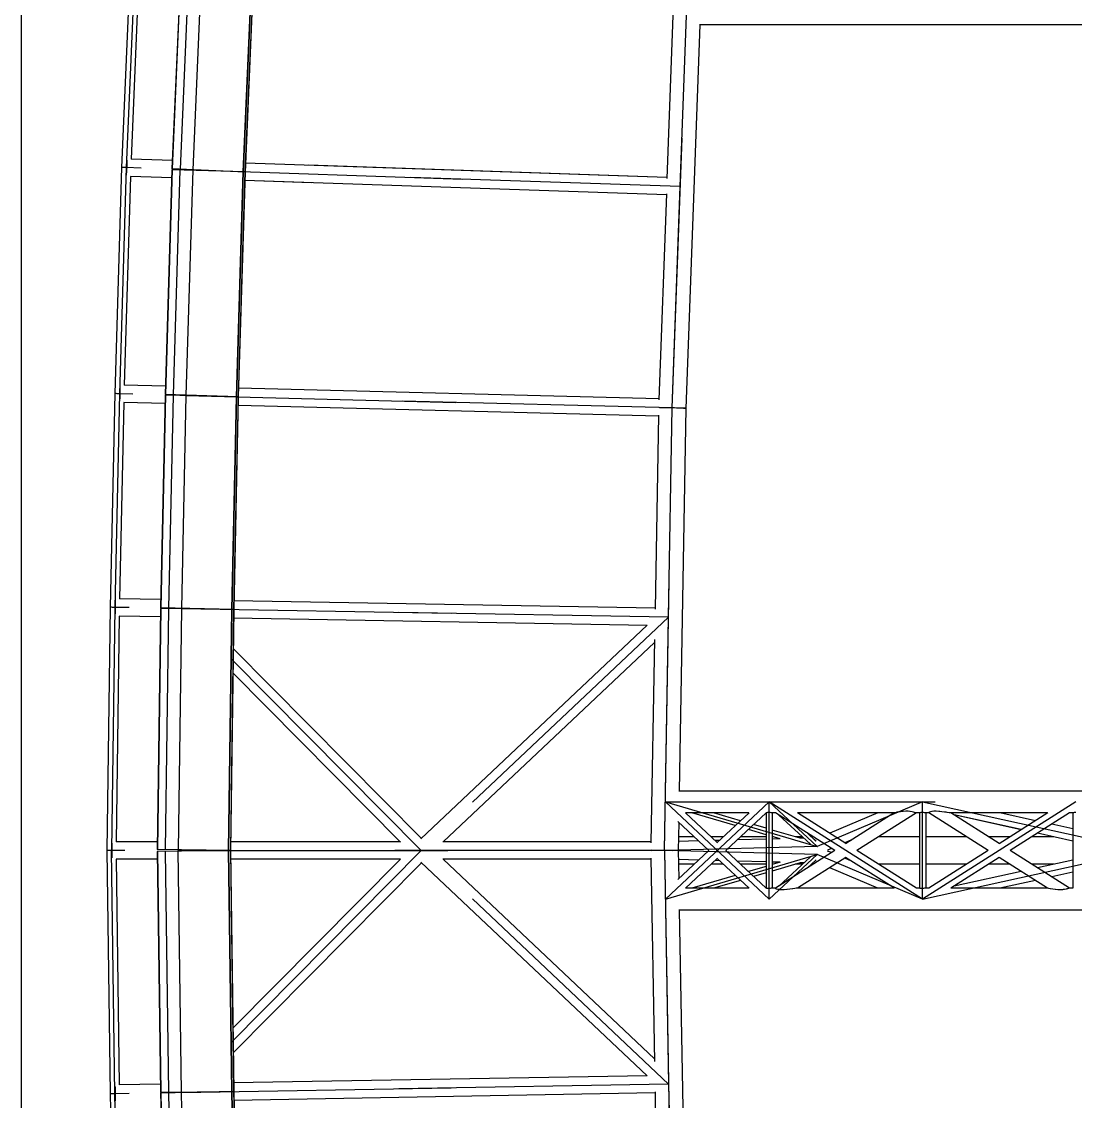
# Model space of a CAD drawing. Header units: millimetres. Extents: x 150209.93 to 150215.05, y 136675.65 to 136679.93.
# Drawn here: x 150209.9251 to 150210.3158, y 136677.7019 to 136678.102 of the extents above; entities that cross this region are included whole.
import ezdxf

# ---------------------------------------------------------------- set-up
doc = ezdxf.new("R2010")
doc.units = ezdxf.units.MM
doc.header["$LTSCALE"] = 0.25
doc.linetypes.add('CENTER', pattern=[50.8, 31.75, -6.35, 6.35, -6.35])
doc.linetypes.add('XKITLINE00', pattern=[0])

# ---------------------------------------------------------------- blocks, each defined once
blk = doc.blocks.new('çatıı')
at = {"color": 8, "linetype": 'XKITLINE00'}
for p, q in [((5188.7, 12514.8), (5170.3, 12085.8)), ((5282, 12508.8), (5263.6, 12083.2)), ((5282.4, 12508.8), (5264.1, 12083.2)), ((5296.8, 12508.2), (5278.5, 12082.5)), ((5413.9, 12503.1), (5395.6, 12077.5)), ((5417.2, 12502.9), (5398.9, 12077.4)), ((5417.3, 12503), (5399, 12077.3)), ((5204.8, 12497.9), (5187.7, 12101.2)), ((6194.8, 12447.4), (6180.9, 12065.3)), ((6242.1, 12350), (6216.2, 11639.3)), ((7574.7, 12350), (6241.2, 12350)), ((5170.3, 12085.7), (5157.7, 11666.8)), ((5179.6, 12085.4), (5170.3, 12085.8)), ((5171.4, 12085.6), (5170.3, 12085.7)), ((5172.7, 12085.6), (5171.4, 12085.6)), ((5171.7, 12085.6), (5171.4, 12085.6)), ((5174.5, 12085.5), (5172.7, 12085.6)), ((5173, 12085.6), (5172.7, 12085.6)), ((5176.5, 12085.5), (5174.5, 12085.5)), ((5174.7, 12085.5), (5174.5, 12085.5)), ((5178.7, 12085.4), (5176.5, 12085.5)), ((5176.6, 12085.5), (5176.5, 12085.5)), ((5177.6, 12085.5), (5177.6, 12085.4)), ((5177.6, 12085.4), (5177.6, 12085.4)), ((5177.7, 12085.4), (5177.7, 12085.4)), ((5177.7, 12085.4), (5177.7, 12085.4)), ((5179.6, 12085.4), (5178.7, 12085.4)), ((5179.7, 12085.4), (5179.5, 12082.2)), ((5179.6, 12085.4), (5179.5, 12082.3)), ((5179.6, 12098.5), (5179.6, 12098.4)), ((5179.6, 12098.4), (5179.7, 12096.4)), ((5179.7, 12088.4), (5179.6, 12085.4)), ((5179.7, 12099.1), (5179.7, 12098.8)), ((5179.7, 12098.8), (5179.8, 12096.8)), ((5179.7, 12096.4), (5179.8, 12094)), ((5179.8, 12091.3), (5179.7, 12088.4)), ((5179.8, 12088.5), (5179.7, 12085.4)), ((5179.8, 12096.8), (5179.8, 12094.3)), ((5179.8, 12094.3), (5179.8, 12091.6)), ((5179.8, 12094), (5179.8, 12091.3)), ((5179.8, 12091.6), (5179.8, 12088.5)), ((5264.3, 12098.6), (5187.7, 12101.3)), ((5399, 12077.3), (5263.6, 12083.2)), ((6180.9, 12067.3), (5399.7, 12094)), ((6180.9, 12067.3), (5516.6, 12090)), ((5186.6, 12069), (5175, 11682.4)), ((5178.8, 12072.4), (5178.7, 12072.3)), ((5178.8, 12072), (5178.7, 12071.6)), ((5179, 12074.4), (5178.8, 12072.4)), ((5179, 12074), (5178.8, 12072)), ((5179.2, 12076.7), (5179, 12074.4)), ((5179.2, 12076.4), (5179, 12074)), ((5179.4, 12079.4), (5179.2, 12076.7)), ((5179.4, 12079.2), (5179.2, 12076.4)), ((5179.5, 12082.3), (5179.4, 12079.4)), ((5179.5, 12082.2), (5179.4, 12079.2)), ((5263.1, 12066.4), (5186.6, 12069)), ((5263.6, 12081.4), (5251.1, 11664.9)), ((5264.1, 12081.4), (5251.6, 11664.9)), ((5399, 12077.4), (5263.6, 12081.4)), ((5278.4, 12081), (5266, 11664.5)), ((5395.6, 12077.5), (5383.2, 11661)), ((5398.9, 12077.4), (5386.4, 11660.9)), ((5399, 12077.4), (5386.5, 11660.9)), ((5398.9, 12077.4), (5398.9, 12077.4)), ((5398.9, 12077.4), (5398.9, 12077.4)), ((6179.8, 12035), (5398.5, 12061.7)), ((5522.3, 12057.5), (5398.5, 12061.7)), ((6179.8, 12037), (6165.9, 11655.1)), ((5251.6, 11680.5), (5175, 11682.5)), ((5157.7, 11666.7), (5149.2, 11271)), ((5166.1, 11666.5), (5157.7, 11666.8)), ((5158.9, 11666.7), (5157.7, 11666.7)), ((5160.2, 11666.7), (5158.9, 11666.7)), ((5161.9, 11666.6), (5160.2, 11666.7)), ((5162.1, 11666.6), (5161.9, 11666.6)), ((5166.1, 11666.5), (5161.9, 11666.6)), ((5164.1, 11666.6), (5164, 11666.6)), ((5165.1, 11666.6), (5165.1, 11666.6)), ((5165.1, 11666.6), (5165.1, 11666.6)), ((5165.1, 11666.6), (5165.1, 11666.6)), ((5165.1, 11666.6), (5165.1, 11666.6)), ((5167.1, 11666.5), (5166.1, 11666.5)), ((5167.1, 11666.5), (5166.1, 11666.5)), ((5167, 11663.5), (5166.9, 11660.6)), ((5167, 11663.4), (5166.9, 11660.3)), ((5167, 11680.3), (5167, 11680)), ((5167, 11680), (5167.1, 11677.9)), ((5167, 11679.7), (5167, 11679.5)), ((5167, 11679.5), (5167.1, 11677.6)), ((5167.1, 11666.5), (5167, 11663.4)), ((5167.1, 11666.5), (5167, 11663.5)), ((5167.1, 11677.9), (5167.2, 11675.5)), ((5167.1, 11677.6), (5167.2, 11675.2)), ((5167.2, 11669.7), (5167.1, 11666.5)), ((5167.2, 11669.6), (5167.1, 11666.5)), ((5167.2, 11675.5), (5167.2, 11672.7)), ((5167.2, 11675.2), (5167.2, 11672.5)), ((5167.2, 11672.7), (5167.2, 11669.7)), ((5167.2, 11672.5), (5167.2, 11669.6)), ((5251.1, 11663.8), (5242.6, 11269.8)), ((5251.6, 11663.8), (5243.1, 11269.8)), ((5386.5, 11660.9), (5251.1, 11664.9)), ((5386.5, 11660.9), (5251.1, 11663.8)), ((5265.9, 11663.5), (5257.4, 11269.5)), ((6166, 11657.1), (5387, 11677)), ((5166.5, 11655.5), (5166.3, 11653.6)), ((5166.5, 11655.1), (5166.3, 11653.1)), ((5166.3, 11653.6), (5166.3, 11653.4)), ((5166.3, 11653.1), (5166.3, 11652.8)), ((5174.2, 11650.2), (5166.3, 11286.7)), ((5166.7, 11657.9), (5166.5, 11655.5)), ((5166.7, 11657.6), (5166.5, 11655.1)), ((5166.9, 11660.6), (5166.7, 11657.9)), ((5166.9, 11660.3), (5166.7, 11657.6)), ((5250.7, 11648.2), (5174.2, 11650.2)), ((5383.2, 11661), (5374.6, 11267)), ((5386.4, 11660.9), (5377.9, 11266.9)), ((5386.5, 11660.9), (5378, 11266.9)), ((6165.1, 11624.8), (5386.2, 11644.8)), ((6165.1, 11624.8), (5386.2, 11644.8)), ((5386.4, 11660.9), (5386.4, 11660.9)), ((5386.4, 11660.9), (5386.4, 11660.9)), ((6165.1, 11626.8), (6158.8, 11267.4)), ((6190.8, 11640.3), (6167.3, 11641.1)), ((6190.8, 11640.3), (6167.3, 11640.7)), ((6186, 11640.5), (6186, 11640.4)), ((6186, 11640.4), (6186, 11640.4)), ((6186.1, 11640.4), (6186.1, 11640.4)), ((6186.1, 11640.4), (6186.1, 11640.4)), ((6194.8, 11640.2), (6190.8, 11640.3)), ((6198.6, 11640), (6190.8, 11640.3)), ((6198.6, 11640.1), (6194.8, 11640.2)), ((6202.3, 11640.1), (6198.6, 11640.1)), ((6202.3, 11639.9), (6198.6, 11640)), ((6205.7, 11640), (6202.3, 11640.1)), ((6205.7, 11639.7), (6202.3, 11639.9)), ((6216.2, 11639.8), (6203.7, 10930.6)), ((6208.7, 11640), (6205.7, 11640)), ((6208.7, 11639.6), (6205.7, 11639.7)), ((6211.3, 11639.5), (6208.7, 11639.6)), ((6211.3, 11639.9), (6208.8, 11640)), ((6213.4, 11639.9), (6211.3, 11639.9)), ((6213.4, 11639.4), (6211.3, 11639.5)), ((6214.9, 11639.9), (6213.4, 11639.9)), ((6214.9, 11639.4), (6213.4, 11639.4)), ((6215.9, 11639.8), (6214.9, 11639.9)), ((6215.9, 11639.4), (6214.9, 11639.4)), ((6216.2, 11639.8), (6215.9, 11639.8)), ((6216.2, 11639.3), (6215.9, 11639.4)), ((5158.3, 11284.5), (5158.4, 11284.2)), ((5158.3, 11283.9), (5158.3, 11283.7)), ((5158.3, 11283.7), (5158.5, 11281.8)), ((5158.4, 11284.2), (5158.5, 11282.2)), ((5242.9, 11285.4), (5166.3, 11286.8)), ((6158.9, 11269.4), (5378.4, 11283.1)), ((5149.2, 11270.9), (5143, 10820.4)), ((5157.6, 11270.8), (5149.2, 11271)), ((5151.6, 11270.9), (5149.2, 11270.9)), ((5153.4, 11270.8), (5151.6, 11270.9)), ((5155.4, 11270.8), (5153.4, 11270.8)), ((5157.6, 11270.8), (5155.4, 11270.8)), ((5156.6, 11270.8), (5156.6, 11270.8)), ((5156.6, 11270.8), (5156.6, 11270.8)), ((5156.6, 11270.8), (5156.6, 11270.8)), ((5156.6, 11270.8), (5156.6, 11270.8)), ((5158.6, 11270.8), (5157.6, 11270.8)), ((5158.6, 11270.8), (5157.6, 11270.8)), ((5158.4, 11264.8), (5158.2, 11262.1)), ((5158.4, 11264.6), (5158.3, 11261.8)), ((5158.5, 11267.7), (5158.4, 11264.8)), ((5158.5, 11267.6), (5158.4, 11264.6)), ((5158.5, 11282.2), (5158.6, 11279.7)), ((5158.5, 11281.8), (5158.5, 11279.4)), ((5158.5, 11279.4), (5158.6, 11276.7)), ((5158.6, 11270.8), (5158.5, 11267.6)), ((5158.6, 11270.8), (5158.5, 11267.7)), ((5158.6, 11279.7), (5158.6, 11277)), ((5158.6, 11277), (5158.6, 11273.9)), ((5158.6, 11276.7), (5158.6, 11273.8)), ((5158.6, 11273.9), (5158.6, 11270.8)), ((5158.6, 11273.8), (5158.6, 11270.8)), ((5242.6, 11268.8), (5236.4, 10822.1)), ((5243, 11268.8), (5236.9, 10822.1)), ((5378, 11266.9), (5242.6, 11269.8)), ((5378, 11266.9), (5242.6, 11268.8)), ((5257.4, 11268.6), (5251.3, 10821.9)), ((5374.6, 11267), (5368.5, 10820.3)), ((5377.9, 11266.9), (5371.8, 10820.3)), ((5378, 11266.9), (5371.9, 10820.2)), ((5377.9, 11266.9), (5377.9, 11266.9)), ((5377.9, 11266.9), (5377.9, 11266.9)), ((5158.1, 11259.7), (5157.9, 11257.8)), ((5158.1, 11259.4), (5157.9, 11257.4)), ((5157.9, 11257.8), (5157.9, 11257.6)), ((5157.9, 11257.4), (5157.9, 11257)), ((5158.2, 11262.1), (5158.1, 11259.7)), ((5158.3, 11261.8), (5158.1, 11259.4)), ((5165.8, 11254.5), (5160, 10836.4)), ((5242.3, 11253.2), (5165.8, 11254.5)), ((6144.1, 11237.3), (5377.8, 11250.8)), ((6144.4, 11237.7), (5725, 10841.9)), ((6157.8, 11205.8), (5766.3, 10836.4)), ((6157.9, 11211.3), (6151.2, 10834.5)), ((5377, 11194.8), (5726, 10842.8)), ((5376.4, 11149.5), (5687.2, 10836.1)), ((7574.7, 10930.6), (6202.7, 10930.6)), ((6332.8, 10890), (6215.4, 10890)), ((6274.2, 10835.2), (6215.6, 10890)), ((6307.6, 10866.4), (6227, 10890)), ((6307.6, 10866.4), (6227, 10890)), ((6317.3, 10875.4), (6267.5, 10890)), ((6333.1, 10890.2), (6273.4, 10834.4)), ((6364.8, 10890), (6290.2, 10820.3)), ((6364.8, 10890), (6364.5, 10890)), ((6365.1, 10890.2), (6364.8, 10890)), ((6364.8, 10890.1), (6364.8, 10750.4)), ((6364.8, 10890), (6364.8, 10750.5)), ((6365.3, 10890.2), (6365.1, 10890.2)), ((6365.9, 10890.4), (6365.3, 10890.2)), ((6367.2, 10890.7), (6365.9, 10890.4)), ((6368.7, 10890.8), (6367.2, 10890.7)), ((6370.5, 10890.7), (6368.7, 10890.8)), ((6372.3, 10890.5), (6370.5, 10890.7)), ((6373.9, 10890.2), (6372.3, 10890.5)), ((6375.1, 10890), (6373.9, 10890.2)), ((6375.9, 10889.9), (6375.1, 10890)), ((6376, 10889.9), (6375.9, 10889.9)), ((6382.1, 10890), (6376, 10890)), ((6376.2, 10890), (6376, 10889.9)), ((6376.2, 10890), (6376.2, 10750.6)), ((6376.2, 10890), (6376.2, 10750.6)), ((6492.1, 10820.3), (6381.8, 10890.1)), ((6446.8, 10831.9), (6388.4, 10886)), ((6602.2, 10890), (6422.7, 10890)), ((6512.6, 10833.2), (6423, 10890)), ((6571.6, 10890), (6482.5, 10852.3)), ((6602.3, 10890), (6512, 10832.9)), ((6643.1, 10890), (6533, 10820.3)), ((6602.9, 10890.2), (6602.3, 10890)), ((6603.4, 10890.4), (6602.9, 10890.2)), ((6605.9, 10890.9), (6603.4, 10890.4)), ((6607.1, 10891.1), (6605.9, 10890.9)), ((6609.6, 10891.7), (6607.1, 10891.1)), ((6614, 10892.3), (6609.6, 10891.7)), ((6617, 10892.6), (6614, 10892.3)), ((6618.7, 10892.8), (6617, 10892.6)), ((6623.5, 10893.1), (6618.7, 10892.8)), ((6627.9, 10893), (6623.5, 10893.1)), ((6631.2, 10892.6), (6627.9, 10893)), ((6631.8, 10892.6), (6631.2, 10892.6)), ((6635.2, 10892), (6631.8, 10892.6)), ((6637.8, 10891.3), (6635.2, 10892)), ((6638.1, 10891.1), (6637.8, 10891.3)), ((6640, 10890.7), (6638.1, 10891.1)), ((6641.1, 10890.2), (6640, 10890.7)), ((6641.5, 10890.1), (6641.1, 10890.2)), ((6642.6, 10889.9), (6641.5, 10890.1)), ((6649, 10890), (6642.4, 10890)), ((6643, 10890), (6642.6, 10889.9)), ((6642.6, 10889.9), (6642.6, 10889.9)), ((6649.2, 10890.2), (6649, 10890)), ((6649, 10890.1), (6649, 10750.4)), ((6649, 10890), (6649, 10750.5)), ((6649.5, 10890.2), (6649.2, 10890.2)), ((6650.1, 10890.4), (6649.5, 10890.2)), ((6651.3, 10890.7), (6650.1, 10890.4)), ((6652.9, 10890.8), (6651.3, 10890.7)), ((6654.7, 10890.7), (6652.9, 10890.8)), ((6656.4, 10890.5), (6654.7, 10890.7)), ((6658, 10890.2), (6656.4, 10890.5)), ((6659.3, 10890), (6658, 10890.2)), ((6660.1, 10889.9), (6659.3, 10890)), ((6666.4, 10890), (6660.1, 10890)), ((6660.3, 10890), (6660.1, 10889.9)), ((6660.1, 10889.9), (6660.1, 10889.9)), ((6660.4, 10890), (6660.4, 10750.6)), ((6660.4, 10890), (6660.4, 10750.6)), ((6666.4, 10890.2), (6666.2, 10890.1)), ((6666.4, 10889.9), (6666.2, 10890.1)), ((6666.5, 10890.7), (6666.4, 10890.2)), ((6776.4, 10820.3), (6666.4, 10889.9)), ((6667.5, 10891.1), (6666.5, 10890.7)), ((6667.6, 10891.3), (6667.5, 10891.1)), ((6669.4, 10892), (6667.6, 10891.3)), ((6672.1, 10892.6), (6669.4, 10892)), ((6672.6, 10892.6), (6672.1, 10892.6)), ((6675.6, 10893), (6672.6, 10892.6)), ((6679.9, 10893.1), (6675.6, 10893)), ((6685, 10892.8), (6679.9, 10893.1)), ((6686.9, 10892.6), (6685, 10892.8)), ((6690.2, 10892.3), (6686.9, 10892.6)), ((6695.3, 10891.7), (6690.2, 10892.3)), ((6698.5, 10891.1), (6695.3, 10891.7)), ((6700, 10890.9), (6698.5, 10891.1)), ((6703.7, 10890.4), (6700, 10890.9)), ((6704.5, 10890.2), (6703.7, 10890.4)), ((6706.1, 10890), (6704.5, 10890.2)), ((6707, 10889.9), (6706.1, 10890)), ((6886.4, 10890), (6706.4, 10890)), ((6707.2, 10889.9), (6707, 10889.9)), ((6707.2, 10889.9), (6707.1, 10890)), ((6796.7, 10833.2), (6707.2, 10889.9)), ((6837.4, 10859), (6712.9, 10886.3)), ((6837.4, 10858.9), (6712.9, 10886.3)), ((6886.5, 10890), (6796.5, 10833)), ((6863.7, 10875.6), (6798.1, 10890)), ((6927.2, 10890), (6817.1, 10820.3)), ((6933.1, 10890), (6926.9, 10890)), ((6933.4, 10890.2), (6933.1, 10890)), ((6933.1, 10890.1), (6933.1, 10750.4)), ((6933.1, 10890), (6933.1, 10750.4)), ((6933.6, 10890.2), (6933.4, 10890.2)), ((6934.2, 10890.4), (6933.6, 10890.2)), ((6935.5, 10890.7), (6934.2, 10890.4)), ((6937.1, 10890.8), (6935.5, 10890.7)), ((6938.8, 10890.7), (6937.1, 10890.8)), ((6258.3, 10820.3), (6200.8, 10874)), ((6202.7, 10872.2), (6201.8, 10820.3)), ((6364.8, 10861.5), (6341.6, 10868.3)), ((6933.1, 10860.3), (6893.9, 10868.9)), ((6231.1, 10845.7), (6202.2, 10845.7)), ((6285.5, 10845.7), (6263, 10845.7)), ((6364.8, 10845.7), (6317.4, 10845.7)), ((6364.8, 10849.6), (6331.9, 10859.3)), ((6364.8, 10849.6), (6331.9, 10859.3)), ((6427.9, 10843), (6376.2, 10858.1)), ((6390.8, 10842), (6376.2, 10846.3)), ((6390.8, 10842), (6376.2, 10846.3)), ((6378.3, 10845.7), (6376.2, 10845.7)), ((6431.9, 10845.7), (6418.8, 10845.7)), ((6434.6, 10843.2), (6427.8, 10843)), ((6457.5, 10837.4), (6441.1, 10852.6)), ((6457, 10837.9), (6441.3, 10852.5)), ((6452, 10845.7), (6448.6, 10845.7)), ((6649, 10845.7), (6573.1, 10845.7)), ((6736.3, 10845.7), (6660.4, 10845.7)), ((6816.5, 10845.7), (6777, 10845.7)), ((6897.8, 10845.7), (6857.2, 10845.7)), ((6933.1, 10837.9), (6867.7, 10852.3)), ((6933.1, 10837.9), (6867.7, 10852.3)), ((5151.9, 10834.1), (5152, 10833.6)), ((5151.9, 10833.1), (5152, 10832.5)), ((5151.9, 10833.1), (5152, 10831.8)), ((5152, 10833.6), (5152, 10833.1)), ((5152, 10833.1), (5152, 10832.7)), ((5152, 10832.7), (5152.1, 10832.4)), ((5152, 10832.5), (5152.1, 10830.5)), ((5152, 10831.8), (5152.2, 10829.6)), ((5152.1, 10832.4), (5152.1, 10831.6)), ((5152.1, 10831.6), (5152.2, 10831)), ((5152.1, 10830.5), (5152.2, 10828)), ((5152.2, 10831), (5152.2, 10830.5)), ((5152.2, 10830.5), (5152.2, 10830.1)), ((5152.2, 10830.1), (5152.2, 10829.2)), ((5152.2, 10829.6), (5152.3, 10827.1)), ((5152.2, 10829.2), (5152.3, 10828.4)), ((5152.2, 10828), (5152.3, 10825.3)), ((5152.3, 10828.4), (5152.3, 10827.9)), ((5152.3, 10827.9), (5152.3, 10827.4)), ((5152.3, 10827.4), (5152.3, 10826.4)), ((5152.3, 10827.1), (5152.3, 10824.2)), ((5152.3, 10826.4), (5152.4, 10825.5)), ((5152.3, 10825.3), (5152.4, 10822.3)), ((5152.3, 10824.2), (5152.4, 10821.2)), ((5152.4, 10825.5), (5152.4, 10824.9)), ((5152.4, 10824.9), (5152.4, 10824.4)), ((5152.4, 10824.4), (5152.4, 10823.4)), ((5152.4, 10823.4), (5152.4, 10822.4)), ((5152.4, 10822.4), (5152.4, 10821.9)), ((5152.4, 10822.3), (5152.4, 10819.3)), ((5236.6, 10836.4), (5160, 10836.4)), ((5686.9, 10836.4), (5372.1, 10836.4)), ((6151.3, 10836.4), (5765.7, 10836.4)), ((6239.3, 10838), (6202.1, 10837)), ((6278.4, 10839), (6270.4, 10838.8)), ((6364.8, 10841.3), (6311.2, 10839.9)), ((6390.7, 10842), (6376.2, 10841.6)), ((6486, 10824.2), (6478.7, 10821.1)), ((6486, 10824.1), (6480.5, 10821.8)), ((6523.1, 10839.9), (6510.5, 10834.6)), ((6522.7, 10839.6), (6510.6, 10834.5)), ((5151.4, 10820.3), (5143, 10820.4)), ((5151.4, 10820.3), (5143, 10820.2)), ((5143, 10820.2), (5149.2, 10369.6)), ((5150.4, 10820.3), (5150.4, 10820.3)), ((5150.4, 10820.3), (5150.4, 10820.3)), ((5150.4, 10820.3), (5150.4, 10820.3)), ((5150.4, 10820.3), (5150.4, 10820.3)), ((5152.4, 10820.3), (5151.4, 10820.3)), ((5152.4, 10820.3), (5151.4, 10820.3)), ((5152, 10808.7), (5151.9, 10807.4)), ((5152, 10808), (5151.9, 10807.4)), ((5152, 10806.9), (5151.9, 10806.5)), ((5152.2, 10810.9), (5152, 10808.7)), ((5152.1, 10810.1), (5152, 10808)), ((5152.1, 10808.2), (5152, 10807.8)), ((5152, 10807.8), (5152, 10807.4)), ((5152, 10807.4), (5152, 10806.9)), ((5152.2, 10812.5), (5152.1, 10810.1)), ((5152.2, 10809.6), (5152.1, 10808.9)), ((5152.1, 10808.9), (5152.1, 10808.2)), ((5152.3, 10815.3), (5152.2, 10812.5)), ((5152.3, 10813.5), (5152.2, 10810.9)), ((5152.3, 10812.2), (5152.2, 10811.3)), ((5152.2, 10811.3), (5152.2, 10810.5)), ((5152.2, 10810.5), (5152.2, 10810.1)), ((5152.2, 10810.1), (5152.2, 10809.6)), ((5152.4, 10819.3), (5152.3, 10816.3)), ((5152.4, 10818.2), (5152.3, 10815.3)), ((5152.3, 10816.3), (5152.3, 10813.5)), ((5152.4, 10815), (5152.3, 10814.1)), ((5152.3, 10814.1), (5152.3, 10813.2)), ((5152.3, 10813.2), (5152.3, 10812.7)), ((5152.3, 10812.7), (5152.3, 10812.2)), ((5152.4, 10821.9), (5152.4, 10821.3)), ((5152.4, 10821.3), (5152.4, 10820.3)), ((5152.4, 10821.2), (5152.4, 10818.2)), ((5152.4, 10820.3), (5152.4, 10819.3)), ((5152.4, 10819.3), (5152.4, 10818.7)), ((5152.4, 10818.7), (5152.4, 10818.1)), ((5152.4, 10818.1), (5152.4, 10817.1)), ((5152.4, 10817.1), (5152.4, 10816.1)), ((5152.4, 10816.1), (5152.4, 10815.6)), ((5152.4, 10815.6), (5152.4, 10815)), ((5236.6, 10804.2), (5160, 10804.2)), ((5160, 10804.2), (5165.8, 10386)), ((5371.8, 10820.2), (5236.4, 10822.1)), ((5371.8, 10820.3), (5236.4, 10818.5)), ((5236.4, 10818.5), (5242.6, 10371.8)), ((5236.9, 10818.5), (5243, 10371.8)), ((5251.3, 10818.7), (5257.4, 10372)), ((5368.5, 10820.3), (5374.6, 10373.6)), ((5371.8, 10820.3), (5371.8, 10820.2)), ((5371.9, 10820.3), (5371.8, 10820.3)), ((5371.8, 10820.3), (5371.8, 10820.3)), ((5371.9, 10820.2), (5371.8, 10820.2)), ((5371.8, 10820.2), (5377.9, 10373.7)), ((5371.9, 10820.3), (5378, 10373.6)), ((5686.9, 10804.1), (5372.1, 10804.1)), ((5687.2, 10804.4), (5376.4, 10491)), ((5720.8, 10820.3), (5720.7, 10820.3)), ((5720.7, 10820.3), (5720.8, 10820.2)), ((5720.8, 10820.3), (5720.9, 10820.3)), ((5720.9, 10820.3), (5720.8, 10820.2)), ((6151.3, 10804.1), (5765.7, 10804.1)), ((6157.8, 10434.7), (5766.3, 10804.1)), ((6151.2, 10806.1), (6157.9, 10429.3)), ((6180.4, 10820.2), (6152.9, 10820.7)), ((6180.4, 10820.3), (6152.9, 10819.9)), ((6171.6, 10820.4), (6171.6, 10820.3)), ((6171.6, 10820.3), (6171.6, 10820.2)), ((6171.7, 10820.4), (6171.7, 10820.2)), ((6171.7, 10820.4), (6171.7, 10820.2)), ((6184.2, 10820.4), (6180.4, 10820.3)), ((6184.2, 10820.1), (6180.4, 10820.2)), ((6187.9, 10820.5), (6184.2, 10820.4)), ((6187.9, 10820.1), (6184.2, 10820.1)), ((6191.3, 10820.5), (6187.9, 10820.5)), ((6191.3, 10820), (6187.9, 10820.1)), ((6258.3, 10820.3), (6200.8, 10766.5)), ((6201.8, 10820.3), (6202.7, 10768.3)), ((6239.3, 10802.6), (6202.1, 10803.5)), ((6274.2, 10805.4), (6215.6, 10750.6)), ((6333.1, 10750.3), (6273.4, 10806.2)), ((6364.8, 10750.6), (6290.2, 10820.3)), ((6492.1, 10820.3), (6382, 10750.5)), ((6446.8, 10808.7), (6388.4, 10754.5)), ((6512.6, 10807.3), (6423, 10750.6)), ((6457.5, 10803.1), (6441.1, 10788)), ((6457, 10802.6), (6441.3, 10788.1)), ((6486, 10816.4), (6478.7, 10819.4)), ((6486, 10816.4), (6480.5, 10818.8)), ((6523.1, 10800.7), (6510.5, 10806)), ((6522.7, 10800.9), (6510.6, 10806)), ((6602.4, 10750.4), (6512, 10807.7)), ((6643.1, 10750.6), (6533, 10820.3)), ((6776.4, 10820.3), (6666.2, 10750.5)), ((6796.7, 10807.4), (6707.1, 10750.6)), ((6886.3, 10750.6), (6796.5, 10807.5)), ((6927.1, 10750.6), (6817.1, 10820.3)), ((6933.1, 10802.6), (6867.7, 10788.3)), ((6933.1, 10802.6), (6867.7, 10788.2)), ((5726, 10797.7), (5377, 10445.8)), ((6144.4, 10402.9), (5725, 10798.7)), ((6231.1, 10794.9), (6202.2, 10794.9)), ((6285.5, 10794.9), (6263, 10794.9)), ((6278.4, 10801.5), (6270.4, 10801.7)), ((6364.8, 10799.2), (6311.2, 10800.6)), ((6364.8, 10794.9), (6317.4, 10794.9)), ((6364.8, 10790.9), (6331.9, 10781.3)), ((6364.8, 10790.9), (6331.9, 10781.3)), ((6390.7, 10798.5), (6376.2, 10798.9)), ((6390.8, 10798.5), (6376.2, 10794.3)), ((6390.8, 10798.5), (6376.2, 10794.3)), ((6427.9, 10797.6), (6376.2, 10782.4)), ((6378.3, 10794.9), (6376.2, 10794.9)), ((6431.9, 10794.9), (6418.8, 10794.9)), ((6434.6, 10797.4), (6427.8, 10797.5)), ((6452, 10794.9), (6448.6, 10794.9)), ((6571.6, 10750.6), (6482.5, 10788.3)), ((6649, 10794.9), (6573.1, 10794.9)), ((6736.3, 10794.9), (6660.4, 10794.9)), ((6816.5, 10794.9), (6777, 10794.9)), ((6897.8, 10794.9), (6857.2, 10794.9)), ((6307.6, 10774.2), (6227, 10750.6)), ((6307.6, 10774.2), (6227, 10750.6)), ((6317.3, 10765.1), (6267.5, 10750.6)), ((6364.8, 10779.1), (6341.6, 10772.3)), ((6837.4, 10781.6), (6712.9, 10754.3)), ((6837.4, 10781.6), (6712.9, 10754.2)), ((6863.7, 10765), (6798.1, 10750.6)), ((6933.1, 10780.2), (6893.9, 10771.6)), ((6332.8, 10750.6), (6215.4, 10750.6)), ((6364.8, 10750.6), (6364.5, 10750.6)), ((6365.1, 10750.4), (6364.8, 10750.5)), ((6365.3, 10750.4), (6365.1, 10750.4)), ((6365.9, 10750.1), (6365.3, 10750.4)), ((6367.2, 10749.9), (6365.9, 10750.1)), ((6368.7, 10749.8), (6367.2, 10749.9)), ((6370.5, 10749.8), (6368.7, 10749.8)), ((6372.3, 10750), (6370.5, 10749.8)), ((6373.9, 10750.4), (6372.3, 10750)), ((6375.1, 10750.5), (6373.9, 10750.4)), ((6375.9, 10750.7), (6375.1, 10750.5)), ((6376, 10750.7), (6375.9, 10750.7)), ((6376.2, 10750.6), (6376, 10750.7)), ((6382.1, 10750.6), (6376, 10750.6)), ((6382.2, 10750.4), (6382, 10750.5)), ((6382.2, 10750.4), (6382.1, 10750.2)), ((6382.8, 10749.6), (6382.1, 10750.2)), ((6383.4, 10749.4), (6382.8, 10749.6)), ((6384.2, 10748.9), (6383.4, 10749.4)), ((6386.5, 10748.2), (6384.2, 10748.9)), ((6388.6, 10747.9), (6386.5, 10748.2)), ((6389.6, 10747.7), (6388.6, 10747.9)), ((6393.5, 10747.4), (6389.6, 10747.7)), ((6398.2, 10747.5), (6393.5, 10747.4)), ((6402.9, 10747.9), (6398.2, 10747.5)), ((6403.5, 10748), (6402.9, 10747.9)), ((6408.7, 10748.5), (6403.5, 10748)), ((6413.7, 10749.3), (6408.7, 10748.5)), ((6414.4, 10749.4), (6413.7, 10749.3)), ((6417.8, 10749.9), (6414.4, 10749.4)), ((6420.3, 10750.4), (6417.8, 10749.9)), ((6420.9, 10750.4), (6420.3, 10750.4)), ((6422.7, 10750.6), (6420.9, 10750.4)), ((6602.2, 10750.6), (6422.3, 10750.6)), ((6422.9, 10750.7), (6422.7, 10750.6)), ((6422.9, 10750.7), (6422.9, 10750.6)), ((6649, 10750.6), (6642.8, 10750.6)), ((6649.2, 10750.4), (6649, 10750.5)), ((6649.5, 10750.4), (6649.2, 10750.4)), ((6650.1, 10750.1), (6649.5, 10750.4)), ((6651.3, 10749.9), (6650.1, 10750.1)), ((6652.9, 10749.8), (6651.3, 10749.9)), ((6654.7, 10749.8), (6652.9, 10749.8)), ((6656.4, 10750), (6654.7, 10749.8)), ((6658, 10750.4), (6656.4, 10750)), ((6659.3, 10750.5), (6658, 10750.4)), ((6660.1, 10750.7), (6659.3, 10750.5)), ((6660.3, 10750.6), (6660.1, 10750.7)), ((6660.1, 10750.7), (6660.1, 10750.7)), ((6666.3, 10750.6), (6660.1, 10750.6)), ((6886.4, 10750.6), (6706.9, 10750.6)), ((6886.8, 10750.4), (6886.3, 10750.6)), ((6887.1, 10750.4), (6886.8, 10750.4)), ((6888.7, 10749.9), (6887.1, 10750.4)), ((6891.2, 10749.4), (6888.7, 10749.9)), ((6891.7, 10749.3), (6891.2, 10749.4)), ((6895.9, 10748.5), (6891.7, 10749.3)), ((6900.4, 10748), (6895.9, 10748.5)), ((6901, 10747.9), (6900.4, 10748)), ((6905.3, 10747.5), (6901, 10747.9)), ((6909.9, 10747.4), (6905.3, 10747.5)), ((6914.1, 10747.7), (6909.9, 10747.4)), ((6915.2, 10747.9), (6914.1, 10747.7)), ((6917.7, 10748.2), (6915.2, 10747.9)), ((6920.7, 10748.9), (6917.7, 10748.2)), ((6922.1, 10749.4), (6920.7, 10748.9)), ((6923.1, 10749.6), (6922.1, 10749.4)), ((6925, 10750.2), (6923.1, 10749.6)), ((6925.2, 10750.4), (6925, 10750.2)), ((6926.3, 10750.5), (6925.2, 10750.4)), ((6926.8, 10750.7), (6926.3, 10750.5)), ((6933.1, 10750.6), (6926.5, 10750.6)), ((6927.1, 10750.6), (6926.8, 10750.7)), ((6927.1, 10750.6), (6927.1, 10750.6)), ((7574.7, 10710), (6202.7, 10710)), ((6203.7, 10710), (6216.2, 10000.7)), ((6144.1, 10403.2), (5377.8, 10389.8)), ((5157.9, 10383.5), (5157.9, 10383.2)), ((5157.9, 10383.2), (5158.1, 10381.2)), ((5157.9, 10382.9), (5157.9, 10382.7)), ((5157.9, 10382.7), (5158.1, 10380.8)), ((5242.3, 10387.4), (5165.8, 10386.1)), ((5158.6, 10369.8), (5149.2, 10369.6)), ((5149.2, 10369.6), (5157.7, 9973.8)), ((5149.5, 10369.6), (5149.2, 10369.6)), ((5151.6, 10369.7), (5149.5, 10369.6)), ((5153.6, 10369.7), (5151.6, 10369.7)), ((5151.9, 10369.7), (5151.6, 10369.7)), ((5158.6, 10369.8), (5153.4, 10369.7)), ((5156.6, 10369.7), (5156.6, 10369.7)), ((5156.6, 10369.7), (5156.6, 10369.7)), ((5156.6, 10369.7), (5156.6, 10369.7)), ((5156.6, 10369.7), (5156.6, 10369.7)), ((5158.1, 10381.2), (5158.3, 10378.7)), ((5158.1, 10380.8), (5158.2, 10378.4)), ((5158.2, 10378.4), (5158.4, 10375.7)), ((5158.3, 10378.7), (5158.4, 10376)), ((5158.4, 10376), (5158.5, 10372.9)), ((5158.4, 10375.7), (5158.5, 10372.8)), ((5158.5, 10372.9), (5158.6, 10369.8)), ((5158.5, 10372.8), (5158.6, 10369.8)), ((5158.6, 10363.8), (5158.5, 10361.1)), ((5158.6, 10369.8), (5158.6, 10366.6)), ((5158.6, 10369.8), (5158.6, 10366.7)), ((5158.6, 10366.7), (5158.6, 10363.8)), ((5158.6, 10366.6), (5158.6, 10363.6)), ((5158.6, 10363.6), (5158.6, 10360.8)), ((5378, 10373.7), (5242.6, 10370.7)), ((5378, 10373.6), (5242.6, 10371.8)), ((5242.6, 10370.7), (5251.1, 9976.7)), ((5243.1, 10370.8), (5251.6, 9976.7)), ((5257.4, 10371.1), (5265.9, 9977.1)), ((5374.6, 10373.6), (5383.2, 9979.6)), ((5377.9, 10373.7), (5377.9, 10373.6)), ((5377.9, 10373.6), (5386.4, 9979.7)), ((5377.9, 10373.6), (5377.9, 10373.6)), ((5378, 10373.7), (5386.5, 9979.7)), ((6158.9, 10371.2), (5378.4, 10357.5)), ((6158.8, 10373.2), (6165.1, 10013.8)), ((5158.5, 10358.7), (5158.3, 10356.8)), ((5158.3, 10356.8), (5158.3, 10356.6)), ((5158.4, 10356.3), (5158.3, 10356)), ((5158.5, 10358.4), (5158.4, 10356.3)), ((5158.5, 10361.1), (5158.5, 10358.7)), ((5158.6, 10360.8), (5158.5, 10358.4))]:
    blk.add_line(p, q, dxfattribs=at)
at = {"color": 8, "linetype": 'CENTER'}
for p, q in [((5197.1, 12514.5), (5178.7, 12085.4)), ((5320.5, 12507.9), (5302.1, 12081.2)), ((5395.6, 12077.5), (5413.9, 12503.1)), ((6190.8, 11640.3), (6220.7, 12460.3)), ((6190.8, 11640.3), (6220.7, 12460.3)), ((6205.7, 12050.3), (6220.7, 12460.3)), ((5178.7, 12085.4), (5166.1, 11666.5)), ((6205.7, 12050.3), (5178.7, 12085.4)), ((5302.1, 12081.2), (5289.6, 11663.4)), ((5302.1, 12081.2), (6205.7, 12050.3)), ((5383.2, 11661), (5395.6, 12077.5)), ((6190.8, 11640.3), (6205.7, 12050.3)), ((5166.1, 11666.5), (5157.6, 11270.8)), ((6190.8, 11640.3), (5166.1, 11666.5)), ((5289.6, 11663.4), (5281.1, 11268.6)), ((5289.6, 11663.4), (6190.8, 11640.3)), ((5374.6, 11267), (5383.2, 11661)), ((6176.4, 10820.3), (6190.8, 11640.3)), ((6176.4, 10820.3), (6190.8, 11640.3)), ((6184, 11252.8), (6190.8, 11640.3)), ((5157.6, 11270.8), (5151.4, 10820.3)), ((6184, 11252.8), (5157.6, 11270.8)), ((5281.1, 11268.6), (5274.9, 10820.3)), ((5725.6, 10820.3), (5281.1, 11268.6)), ((5281.1, 11268.6), (6184, 11252.8)), ((5368.5, 10820.3), (5374.6, 11267)), ((6184, 11252.8), (5725.6, 10820.3)), ((6176.4, 10820.3), (6184, 11252.8)), ((6178, 10910.3), (6459.6, 10827.8)), ((6178, 10910.3), (6459.6, 10827.8)), ((6370.5, 10730.3), (6178, 10910.3)), ((6370.5, 10910.3), (6178, 10730.3)), ((6178, 10910.3), (7574.7, 10910.3)), ((6654.7, 10730.3), (6370.5, 10910.3)), ((6370.5, 10910.3), (6459.6, 10827.8)), ((6370.5, 10910.3), (6459.6, 10827.8)), ((6370.5, 10730.3), (6370.5, 10910.3)), ((6654.7, 10910.3), (6459.6, 10827.8)), ((6654.7, 10910.3), (6459.6, 10827.8)), ((6654.7, 10730.3), (6654.7, 10910.3)), ((6654.7, 10910.3), (7030.3, 10827.8)), ((6938.8, 10910.3), (6654.7, 10730.3)), ((6459.6, 10827.8), (6178, 10820.3)), ((6176.4, 10820.3), (5151.4, 10820.3)), ((6176.4, 10820.3), (5151.4, 10820.3)), ((5157.6, 10369.8), (5151.4, 10820.3)), ((5274.9, 10820.3), (6176.4, 10820.3)), ((5274.9, 10820.3), (6176.4, 10820.3)), ((5281.1, 10371.9), (5274.9, 10820.3)), ((5725.6, 10820.3), (5281.1, 10371.9)), ((5374.6, 10373.6), (5368.5, 10820.3)), ((6184, 10387.8), (5725.6, 10820.3)), ((6176.4, 10820.3), (6190.8, 10000.3)), ((6176.4, 10820.3), (6190.8, 10000.3)), ((6176.4, 10820.3), (6184, 10387.8)), ((6459.6, 10812.8), (6178, 10820.3)), ((6178, 10730.3), (6459.6, 10812.8)), ((6178, 10730.3), (6459.6, 10812.8)), ((6370.5, 10730.3), (6459.6, 10812.8)), ((6370.5, 10730.3), (6459.6, 10812.8)), ((6654.7, 10730.3), (6459.6, 10812.8)), ((6654.7, 10730.3), (6459.6, 10812.8)), ((6654.7, 10730.3), (7030.3, 10812.8)), ((6184, 10387.8), (5157.6, 10369.8)), ((5281.1, 10371.9), (6184, 10387.8)), ((6184, 10387.8), (6190.8, 10000.3)), ((5166.1, 9974), (5157.6, 10369.8)), ((5289.6, 9977.2), (5281.1, 10371.9)), ((5383.2, 9979.6), (5374.6, 10373.6))]:
    blk.add_line(p, q, dxfattribs=at)
at = {"color": 8, "linetype": 'XKITLINE00'}
for centre in [(5178.7, 12085.4), (5178.7, 12085.4), (5178.7, 12085.4), (5302.1, 12081.2), (5302.1, 12081.2), (5302.1, 12081.2), (5395.6, 12077.5), (5395.6, 12077.5), (6205.7, 12050.3), (6205.7, 12050.3), (6205.7, 12050.3), (6205.7, 12050.3), (6205.7, 12050.3), (5166.1, 11666.5), (5166.1, 11666.5), (5166.1, 11666.5), (5289.6, 11663.4), (5289.6, 11663.4), (5289.6, 11663.4), (5383.2, 11661), (5383.2, 11661), (6190.8, 11640.3), (6190.8, 11640.3), (6190.8, 11640.3), (6190.8, 11640.3), (6190.8, 11640.3), (6190.8, 11640.3), (6190.8, 11640.3), (6190.8, 11640.3), (6190.8, 11640.3), (6190.8, 11640.3), (5157.6, 11270.8), (5157.6, 11270.8), (5157.6, 11270.8), (5281.1, 11268.6), (5281.1, 11268.6), (5281.1, 11268.6), (5281.1, 11268.6), (5374.6, 11267), (5374.6, 11267), (6184, 11252.8), (6184, 11252.8), (6184, 11252.8), (6184, 11252.8), (6184, 11252.8), (6184, 11252.8), (6178, 10910.3), (6178, 10910.3), (6178, 10910.3), (6178, 10910.3), (6370.5, 10910.3), (6370.5, 10910.3), (6370.5, 10910.3), (6370.5, 10910.3), (6370.5, 10910.3), (6654.7, 10910.3), (6654.7, 10910.3), (6654.7, 10910.3), (6654.7, 10910.3), (6177.2, 10865.3), (6459.6, 10827.8), (6459.6, 10827.8), (6459.6, 10827.8), (6459.6, 10827.8), (6459.6, 10827.8), (6459.6, 10827.8), (6459.6, 10827.8), (5151.4, 10820.3), (5151.4, 10820.3), (5151.4, 10820.3), (5151.4, 10820.3), (5274.9, 10820.3), (5274.9, 10820.3), (5274.9, 10820.3), (5274.9, 10820.3), (5368.5, 10820.3), (5368.5, 10820.3), (5725.6, 10820.3), (5725.6, 10820.3), (5725.6, 10820.3), (5725.6, 10820.3), (6176.4, 10820.3), (6176.4, 10820.3), (6176.4, 10820.3), (6176.4, 10820.3), (6176.4, 10820.3), (6176.4, 10820.3), (6176.4, 10820.3), (6176.4, 10820.3), (6176.4, 10820.3), (6176.4, 10820.3), (6176.4, 10820.3), (6176.4, 10820.3), (6178, 10820.3), (6178, 10820.3), (6459.6, 10812.8), (6459.6, 10812.8), (6459.6, 10812.8), (6459.6, 10812.8), (6459.6, 10812.8), (6459.6, 10812.8), (6459.6, 10812.8), (6177.2, 10775.3), (6178, 10730.3), (6178, 10730.3), (6178, 10730.3), (6370.5, 10730.3), (6370.5, 10730.3), (6370.5, 10730.3), (6370.5, 10730.3), (6654.7, 10730.3), (6654.7, 10730.3), (6654.7, 10730.3), (6654.7, 10730.3), (6654.7, 10730.3), (6654.7, 10730.3), (6184, 10387.8), (6184, 10387.8), (6184, 10387.8), (6184, 10387.8), (6184, 10387.8), (6184, 10387.8), (5157.6, 10369.8), (5157.6, 10369.8), (5157.6, 10369.8), (5281.1, 10371.9), (5281.1, 10371.9), (5281.1, 10371.9), (5281.1, 10371.9), (5374.6, 10373.6), (5374.6, 10373.6)]:
    blk.add_circle(centre, 0.05, dxfattribs=at)

msp = doc.modelspace()

# ---------------------------------------------------------------- linework, layer by layer
msp.add_lwpolyline([(150209.92514, 136679.93402), (150214.98319, 136679.93402), (150214.98319, 136675.65285), (150209.92514, 136675.65285)], close=True)

# ---------------------------------------------------------------- block references
at = {"xscale": 0.0002000170049888334, "yscale": 0.0002000170049888334, "zscale": 0.0002000170049888334}
msp.add_blockref('çatıı', (150208.92807, 136675.63059), dxfattribs=at)

doc.saveas('drawing.dxf')
